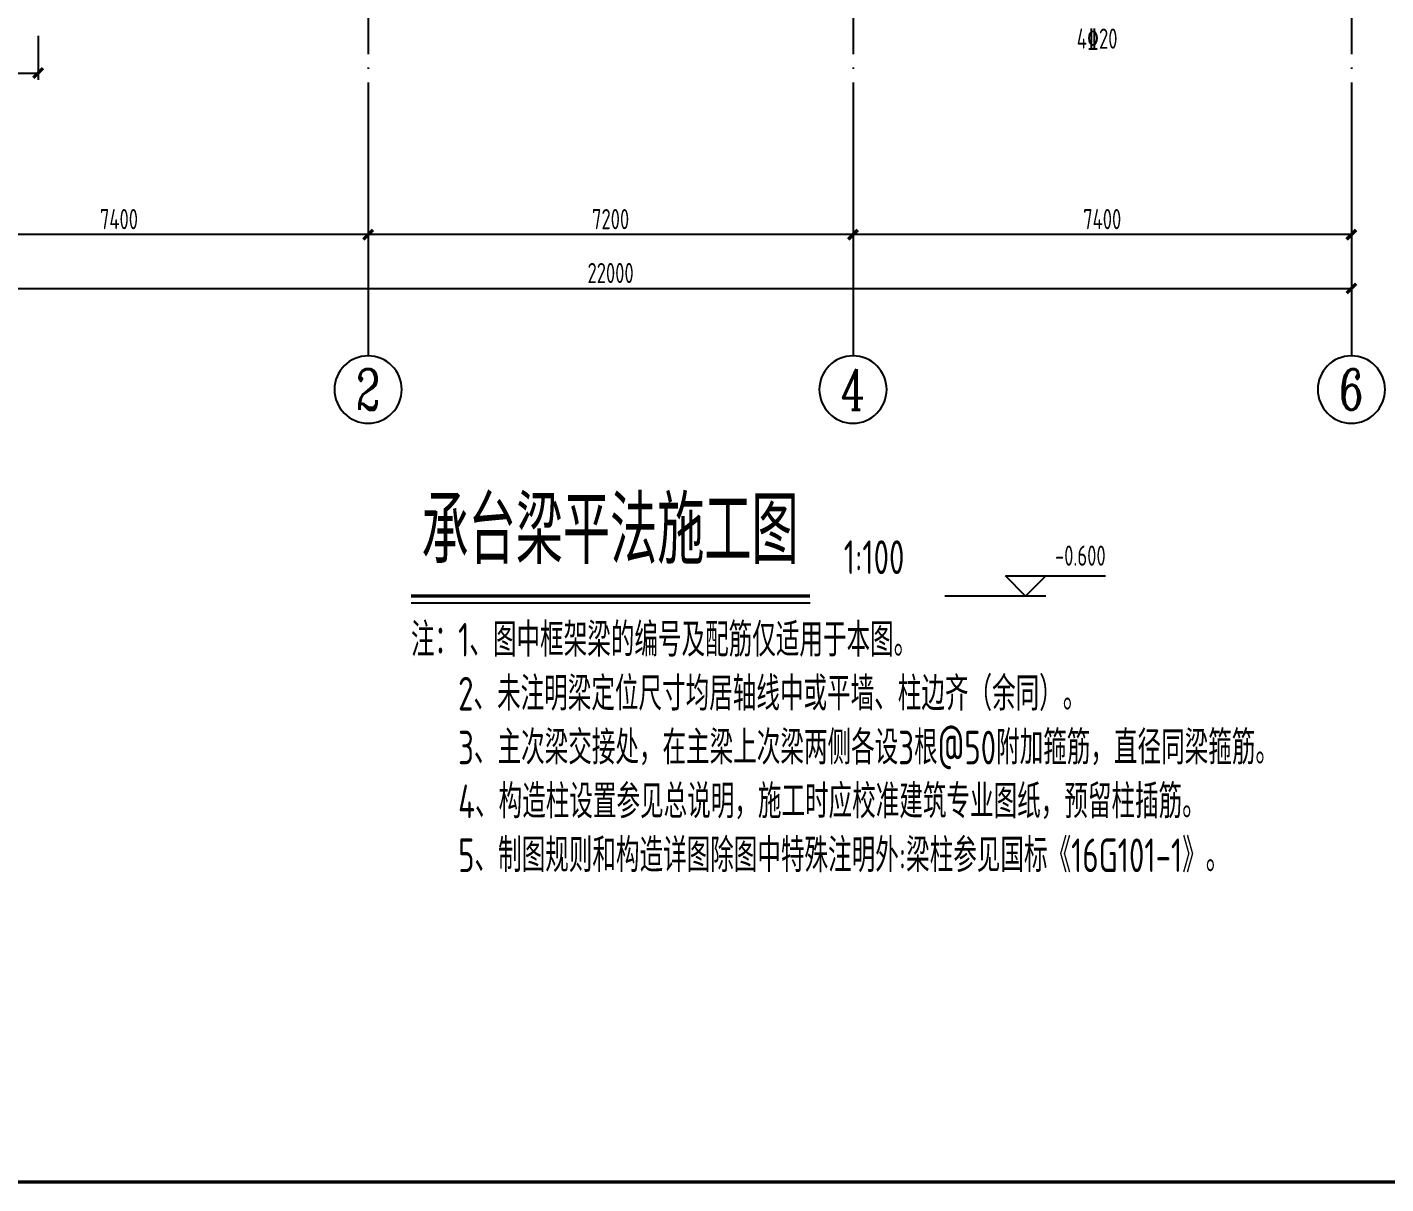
# Model space of a CAD drawing. Extents: x 9732137 to 18866768, y -962146 to 246094.
# Drawn here: x 9797236 to 9817410, y -151731 to -134554 of the extents above; entities that cross this region are included whole.
import ezdxf
from ezdxf.enums import TextEntityAlignment as Align

# ---------------------------------------------------------------- set-up
doc = ezdxf.new("R2010")
doc.units = 0
doc.header["$LTSCALE"] = 1000
doc.linetypes.add('DOTE', pattern=[2.42, 2, -0.2, 0.02, -0.2])
doc.layers.get('0').update_dxf_attribs({"linetype": 'CONTINUOUS'})
doc.layers.get('Defpoints').update_dxf_attribs({"linetype": 'CONTINUOUS'})
for name, color, linetype in [('AXIS', 1, 'DOTE'), ('AXIS_DIM', 3, 'CONTINUOUS'), ('AXIS_NUM', 7, 'CONTINUOUS'), ('BORDER', 7, 'CONTINUOUS'), ('DIM', 3, 'CONTINUOUS'), ('NUM', 7, 'CONTINUOUS'), ('TEXT', 7, 'CONTINUOUS')]:
    doc.layers.add(name, color=color, linetype=linetype)
doc.layers.add('梁原位标注', color=7, linetype='CONTINUOUS', lineweight=25)
doc.styles.add('TSSD_Axis', font='Complex.shx', dxfattribs={"width": 0.7, "bigfont": 'hztxt.shx'})
doc.styles.add('TSSD_Dimension', font='Tssdeng.shx', dxfattribs={"width": 0.7, "bigfont": 'hztxt.shx'})
doc.styles.add('TSSD_Label', font='Tssdeng.shx', dxfattribs={"width": 0.7, "bigfont": 'hztxt.shx'})
doc.styles.add('TSSD_Norm', font='Tssdeng.shx', dxfattribs={"width": 0.7, "bigfont": 'hztxt.shx'})
doc.styles.add('TSSD_Rein', font='Tssdeng.shx', dxfattribs={"width": 0.7, "bigfont": 'hztxt.shx'})
doc.dimstyles.new('TSSD_100_100$0', dxfattribs={"dimtxt": 300, "dimasz": 100, "dimexe": 100, "dimexo": 250, "dimgap": 80, "dimtad": 1, "dimdec": 0, "dimzin": 0, "dimdsep": 46, "dimtxsty": 'TSSD_Dimension', "dimblk1": 'ARCHTICK', "dimblk2": 'ARCHTICK', "dimsah": 1, "dimcen": 0, "dimclrd": 3, "dimclre": 256, "dimclrt": 7, "dimadec": 1, "dimazin": 0, "dimtfac": 1, "dimtdec": 0, "dimtix": 1, "dimtmove": 2, "dimatfit": 3, "dimldrblk": 'ARCHTICK', "dimfxl": 1, "dimtolj": 1, "dimtzin": 0, "dimarcsym": 0})

# ---------------------------------------------------------------- blocks, each defined once
blk = doc.blocks.new('ts_axno')
at = {"color": 0, "linetype": 'ByBlock', "lineweight": -2}
blk.add_circle((0, 0), 0.5, dxfattribs=at)
at = {"color": 0, "linetype": 'ByBlock', "lineweight": -2, "style": 'TSSD_Axis', "width": 0.7}
blk.add_attdef('A', text='', height=0.6, dxfattribs=at).set_placement((0, 0), align=Align.MIDDLE_CENTER)
blk = doc.blocks.new('_ArchTick')
at = {"color": 0, "linetype": 'ByBlock', "const_width": 0.5}
blk.add_lwpolyline([(-0.71, -0.71), (0.71, 0.71)], dxfattribs=at)
blk = doc.blocks.new('*D18')
at = {"layer": 'AXIS_DIM', "lineweight": -2}
for p, q in [((9809499, -135685), (9809499, -137735)), ((9816899, -135685), (9816899, -137735))]:
    blk.add_line(p, q, dxfattribs=at)
at = {"layer": 'AXIS_DIM', "color": 3, "lineweight": -2}
blk.add_line((9816899, -137635), (9809499, -137635), dxfattribs=at)
at = {"layer": 'Defpoints', "color": 0}
for p in [(9809499, -135435), (9816899, -135435), (9809499, -137635)]:
    blk.add_point(p, dxfattribs=at)
at = {"layer": 'AXIS_DIM', "color": 3, "lineweight": -2, "xscale": 100, "yscale": 100, "zscale": 100, "rotation": 180}
blk.add_blockref('_ArchTick', (9809499, -137635), dxfattribs=at)
at = {"layer": 'AXIS_DIM', "color": 3, "lineweight": -2, "xscale": 100, "yscale": 100, "zscale": 100}
blk.add_blockref('_ArchTick', (9816899, -137635), dxfattribs=at)
at = {"layer": 'AXIS_DIM', "color": 7, "insert": (9813199, -137405), "char_height": 300, "attachment_point": 5, "style": 'TSSD_Dimension'}
blk.add_mtext('\\A1;7400', dxfattribs=at)
blk = doc.blocks.new('*D19')
at = {"layer": 'AXIS_DIM', "lineweight": -2}
for p, q in [((9802299, -135685), (9802299, -137735)), ((9809499, -135685), (9809499, -137735))]:
    blk.add_line(p, q, dxfattribs=at)
at = {"layer": 'AXIS_DIM', "color": 3, "lineweight": -2}
blk.add_line((9809499, -137635), (9802299, -137635), dxfattribs=at)
at = {"layer": 'Defpoints', "color": 0}
for p in [(9802299, -135435), (9809499, -135435), (9802299, -137635)]:
    blk.add_point(p, dxfattribs=at)
at = {"layer": 'AXIS_DIM', "color": 3, "lineweight": -2, "xscale": 100, "yscale": 100, "zscale": 100, "rotation": 180}
blk.add_blockref('_ArchTick', (9802299, -137635), dxfattribs=at)
at = {"layer": 'AXIS_DIM', "color": 3, "lineweight": -2, "xscale": 100, "yscale": 100, "zscale": 100}
blk.add_blockref('_ArchTick', (9809499, -137635), dxfattribs=at)
at = {"layer": 'AXIS_DIM', "color": 7, "insert": (9805899, -137405), "char_height": 300, "attachment_point": 5, "style": 'TSSD_Dimension'}
blk.add_mtext('\\A1;7200', dxfattribs=at)
blk = doc.blocks.new('*D20')
at = {"layer": 'AXIS_DIM', "lineweight": -2}
for p, q in [((9794899, -135685), (9794899, -137735)), ((9802299, -135685), (9802299, -137735))]:
    blk.add_line(p, q, dxfattribs=at)
at = {"layer": 'AXIS_DIM', "color": 3, "lineweight": -2}
blk.add_line((9802299, -137635), (9794899, -137635), dxfattribs=at)
at = {"layer": 'Defpoints', "color": 0}
for p in [(9794899, -135435), (9802299, -135435), (9794899, -137635)]:
    blk.add_point(p, dxfattribs=at)
at = {"layer": 'AXIS_DIM', "color": 3, "lineweight": -2, "xscale": 100, "yscale": 100, "zscale": 100, "rotation": 180}
blk.add_blockref('_ArchTick', (9794899, -137635), dxfattribs=at)
at = {"layer": 'AXIS_DIM', "color": 3, "lineweight": -2, "xscale": 100, "yscale": 100, "zscale": 100}
blk.add_blockref('_ArchTick', (9802299, -137635), dxfattribs=at)
at = {"layer": 'AXIS_DIM', "color": 7, "insert": (9798599, -137405), "char_height": 300, "attachment_point": 5, "style": 'TSSD_Dimension'}
blk.add_mtext('\\A1;7400', dxfattribs=at)
blk = doc.blocks.new('*D21')
at = {"layer": 'AXIS_DIM', "lineweight": -2}
for p, q in [((9794899, -135685), (9794899, -138535)), ((9816899, -135685), (9816899, -138535))]:
    blk.add_line(p, q, dxfattribs=at)
at = {"layer": 'AXIS_DIM', "color": 3, "lineweight": -2}
blk.add_line((9794899, -138435), (9816899, -138435), dxfattribs=at)
at = {"layer": 'Defpoints', "color": 0}
for p in [(9794899, -135435), (9816899, -135435), (9816899, -138435)]:
    blk.add_point(p, dxfattribs=at)
at = {"layer": 'AXIS_DIM', "color": 3, "lineweight": -2, "xscale": 100, "yscale": 100, "zscale": 100, "rotation": 180}
blk.add_blockref('_ArchTick', (9794899, -138435), dxfattribs=at)
at = {"layer": 'AXIS_DIM', "color": 3, "lineweight": -2, "xscale": 100, "yscale": 100, "zscale": 100}
blk.add_blockref('_ArchTick', (9816899, -138435), dxfattribs=at)
at = {"layer": 'AXIS_DIM', "color": 7, "insert": (9805899, -138205), "char_height": 300, "attachment_point": 5, "style": 'TSSD_Dimension'}
blk.add_mtext('\\A1;22000', dxfattribs=at)
blk = doc.blocks.new('*D134')
at = {"layer": 'Defpoints', "color": 0}
for p in [(9794899, -134435), (9797399, -134435), (9797399, -135235)]:
    blk.add_point(p, dxfattribs=at)
at = {"layer": 'DIM', "lineweight": -2}
for p, q in [((9794899, -134685), (9794899, -135335)), ((9797399, -134685), (9797399, -135335))]:
    blk.add_line(p, q, dxfattribs=at)
at = {"layer": 'DIM', "color": 3, "lineweight": -2}
blk.add_line((9794899, -135235), (9797399, -135235), dxfattribs=at)
at = {"layer": 'DIM', "color": 3, "lineweight": -2, "xscale": 100, "yscale": 100, "zscale": 100, "rotation": 180}
blk.add_blockref('_ArchTick', (9794899, -135235), dxfattribs=at)
at = {"layer": 'DIM', "color": 3, "lineweight": -2, "xscale": 100, "yscale": 100, "zscale": 100}
blk.add_blockref('_ArchTick', (9797399, -135235), dxfattribs=at)
at = {"layer": 'DIM', "color": 7, "insert": (9796149, -135005), "char_height": 300, "attachment_point": 5, "style": 'TSSD_Dimension'}
blk.add_mtext('\\A1;2500', dxfattribs=at)

msp = doc.modelspace()

# ---------------------------------------------------------------- linework, layer by layer
at = {"layer": 'AXIS'}
for p, q in [((9802298.5, -118435.1, 0), (9802298.5, -135435.1, 0)), ((9809498.5, -118435.1, 0), (9809498.5, -135435.1, 0)), ((9816898.5, -118435.1, 0), (9816898.5, -135435.1, 0))]:
    msp.add_line(p, q, dxfattribs=at)
at = {"layer": 'AXIS_NUM'}
for p, q in [((9802298.5, -135435.1, 0), (9802298.5, -139435.1, 0)), ((9809498.5, -135435.1, 0), (9809498.5, -139435.1, 0)), ((9816898.5, -135435.1, 0), (9816898.5, -139435.1, 0))]:
    msp.add_line(p, q, dxfattribs=at)
at = {"layer": 'BORDER', "const_width": 50}
msp.add_lwpolyline([(9779556.8, -151706.3), (9779556.8, -111706.3), (9835456.8, -111706.3), (9835456.8, -151706.3)], close=True, dxfattribs=at)
at = {"layer": 'NUM'}
for p, q in [((9812061.7, -143002, 0), (9811761.7, -142702, 0)), ((9811761.7, -142702, 0), (9812361.7, -142702, 0)), ((9812061.7, -143002, 0), (9812361.7, -142702, 0)), ((9812361.7, -142702, 0), (9813250.1, -142702, 0)), ((9812361.7, -143002, 0), (9810861.7, -143002, 0))]:
    msp.add_line(p, q, dxfattribs=at)
at = {"layer": 'NUM', "const_width": 50, "elevation": 0}
msp.add_lwpolyline([(9802935.4, -143002), (9808861.7, -143002)], dxfattribs=at)
at = {"layer": 'NUM', "elevation": 0}
msp.add_lwpolyline([(9802935.4, -143102), (9808861.7, -143102)], dxfattribs=at)

# ---------------------------------------------------------------- block references
at = {"layer": 'AXIS_NUM'}
ref = msp.add_blockref('ts_axno', (9802298.5, -139935.1, 0), dxfattribs=dict(at, xscale=-1000, yscale=1000, zscale=1000, rotation=180))
ref.add_attrib('2', '2', dxfattribs={"height": 600, "style": 'TSSD_Axis', "width": 0.7}).set_placement((9802298.5, -139935.1, 0), align=Align.MIDDLE_CENTER)
ref = msp.add_blockref('ts_axno', (9809498.5, -139935.1, 0), dxfattribs=dict(at, xscale=-1000, yscale=1000, zscale=1000, rotation=180))
ref.add_attrib('4', '4', dxfattribs={"height": 600, "style": 'TSSD_Axis', "width": 0.7}).set_placement((9809498.5, -139935.1, 0), align=Align.MIDDLE_CENTER)
ref = msp.add_blockref('ts_axno', (9816898.5, -139935.1, 0), dxfattribs=dict(at, xscale=-1000, yscale=1000, zscale=1000, rotation=180))
ref.add_attrib('6', '6', dxfattribs={"height": 600, "style": 'TSSD_Axis', "width": 0.7}).set_placement((9816898.5, -139935.1, 0), align=Align.MIDDLE_CENTER)

# ---------------------------------------------------------------- texts
at = {"layer": 'NUM', "style": 'TSSD_Norm', "width": 0.7}
for s, height, p in [('承台梁平法施工图', 1000, (9803091.3, -142825.6, 0)), ('1:100', 500, (9809361.7, -142825.6, 0))]:
    msp.add_text(s, height=height, dxfattribs=at).set_placement(p, align=Align.BOTTOM_LEFT)
at = {"layer": 'NUM', "style": 'TSSD_Label', "width": 0.7}
msp.add_text('-0.600', height=300, dxfattribs=at).set_placement((9813250.1, -142642, 0), align=Align.BOTTOM_RIGHT)
at = {"layer": 'TEXT', "style": 'TSSD_Rein', "width": 0.7}
for s, p in [('注：1、图中框架梁的编号及配筋仅适用于本图。', (9802935.4, -143902, 0)), ('2、未注明梁定位尺寸均居轴线中或平墙、柱边齐（余同）。', (9803635.4, -144702, 0)), ('3、主次梁交接处，在主梁上次梁两侧各设3根@50附加箍筋，直径同梁箍筋。', (9803635.4, -145502, 0)), ('4、构造柱设置参见总说明，施工时应校准建筑专业图纸，预留柱插筋。', (9803635.4, -146302, 0)), ('5、制图规则和构造详图除图中特殊注明外:梁柱参见国标《16G101-1》。', (9803635.4, -147102, 0))]:
    msp.add_text(s, height=500, dxfattribs=at).set_placement(p)
at = {"layer": '梁原位标注', "style": 'TSSD_Rein', "width": 0.7}
msp.add_text('4%%13220', height=300, dxfattribs=at).set_placement((9813123.5, -134573.8), align=Align.TOP_CENTER)

# ---------------------------------------------------------------- dimensions: what is measured, and where the dimension line sits
at = {"layer": 'AXIS_DIM'}
for base, p1, p2, picture, middle in [((9794898.5, -137635.1, 0), (9802298.5, -135435.1, 0), (9794898.5, -135435.1, 0), '*D20', (9798598.5, -137405.1, 0)), ((9816898.5, -138435.1, 0), (9794898.5, -135435.1, 0), (9816898.5, -135435.1, 0), '*D21', (9805898.5, -138205.1, 0)), ((9802298.5, -137635.1, 0), (9809498.5, -135435.1, 0), (9802298.5, -135435.1, 0), '*D19', (9805898.5, -137405.1, 0)), ((9809498.5, -137635.1, 0), (9816898.5, -135435.1, 0), (9809498.5, -135435.1, 0), '*D18', (9813198.5, -137405.1, 0))]:
    dim = msp.add_linear_dim(base=base, p1=p1, p2=p2, dimstyle='TSSD_100_100$0', dxfattribs=at)
    dim.commit()
    dim.dimension.update_dxf_attribs({"geometry": picture, "text_midpoint": middle})
at = {"layer": 'DIM'}
dim = msp.add_linear_dim(base=(9797398.5, -135235.1, 0), p1=(9794898.5, -134435.1, 0), p2=(9797398.5, -134435.1, 0), dimstyle='TSSD_100_100$0', dxfattribs=at)
dim.commit()
dim.dimension.update_dxf_attribs({"geometry": '*D134', "text_midpoint": (9796148.5, -135005.1, 0)})

doc.saveas('drawing.dxf')
